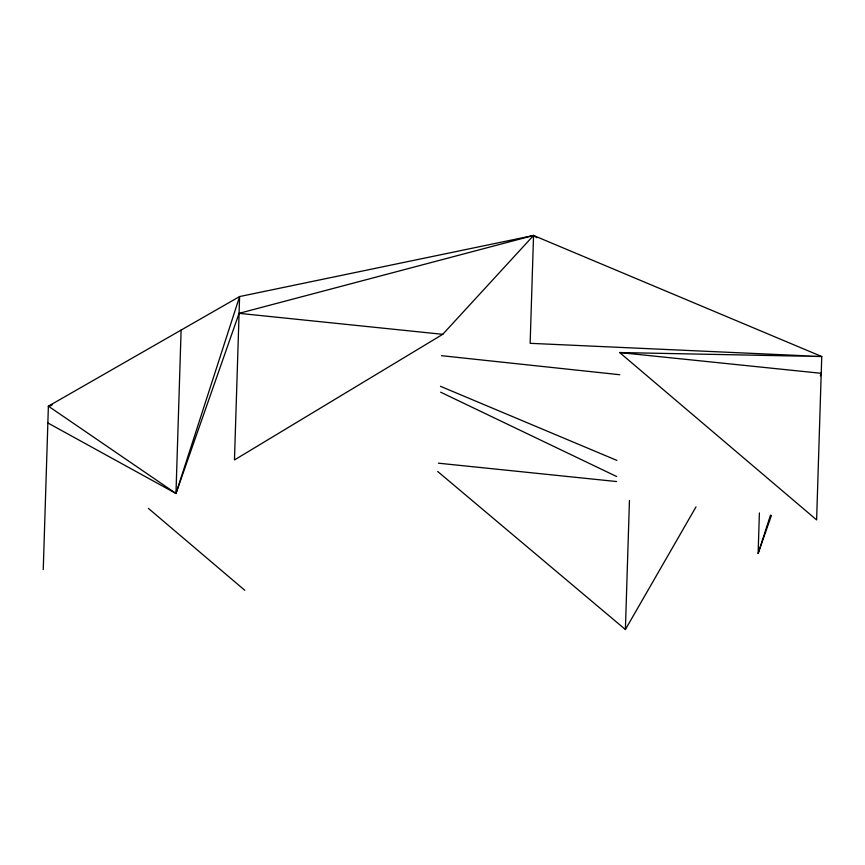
<?xml version="1.0" encoding="UTF-8"?>
<svg xmlns="http://www.w3.org/2000/svg" width="865" height="865" viewBox="0 0 865 865"><rect width="100%" height="100%" fill="white"/><g stroke="black" fill="none" stroke-linecap="round" stroke-linejoin="round"><path stroke-width="1.3" d="M43.25 569.548L48.386 406.172L239.605 296.554L533.543 235.475L821.75 356.531L816.614 519.908L619.643 352.542L821.75 356.531L530.148 343.318L533.543 235.475L239.075 313.335L175.973 493.472L47.856 422.953M52.203 404.831L48.386 406.172L175.973 493.472L181.109 330.084M437.69 471.49L625.395 629.525L629.45 500.403M771.45 515.389L758.129 553.438L759.394 512.934M175.973 493.472L239.605 296.554L234.469 459.942L442.739 334.322L533.543 235.475L536.906 237.734M758.129 553.438L770.52 515.075M820.334 375.843L821.22 373.312L619.643 352.542M625.395 629.525L696.011 506.868M530.991 236.372L533.543 235.475M48.386 406.172L51.024 405.62M239.075 313.335L442.739 334.322M438.404 463.186L616.604 481.546M441.518 355.688L619.816 374.729M440.458 386.309L616.864 460.396M440.642 392.191L616.648 476.529M148.391 508.382L244.827 590.319"/></g></svg>
